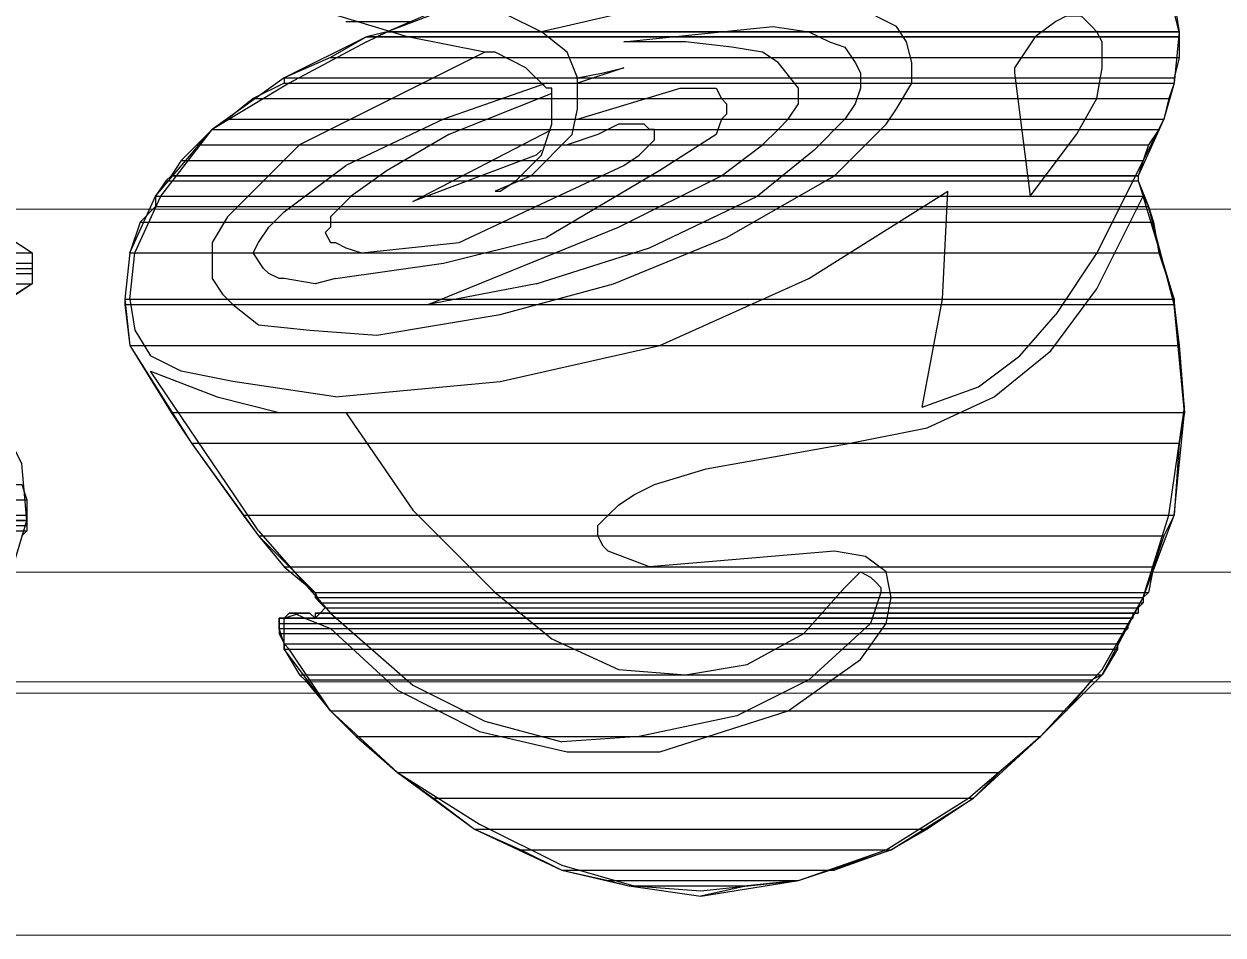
# Model space of a CAD drawing. Header units: millimetres. Extents: x 210628 to 232146, y -111309 to -91563.
# Drawn here: x 217866.45 to 217916.02, y -106409.96 to -106372.3 of the extents above; entities that cross this region are included whole.
import ezdxf

# ---------------------------------------------------------------- set-up
doc = ezdxf.new("R2010")
doc.units = ezdxf.units.MM
for name, color, linetype, lineweight in [('ahsap gor', 24, 'Continuous', 20), ('demir-1', 103, 'Continuous', 20), ('KP', 167, 'Continuous', 30), ('t_görünüş', 45, 'Continuous', 25), ('t_tarama', 253, 'Continuous', 5), ('ölçü', 251, 'Continuous', 5)]:
    doc.layers.add(name, color=color, linetype=linetype, lineweight=lineweight)

# ---------------------------------------------------------------- blocks, each defined once
blk = doc.blocks.new('logolutabela')
at = {"layer": 't_görünüş'}
for points in [[(291.386, 35.182), (287.13, 36.034), (281.455, 37.735)], [(290.535, 38.303), (294.506, 36.317)], [(329.689, 36.317), (329.121, 38.586), (327.702, 40.573)], [(329.689, 36.317), (329.121, 38.586), (327.702, 40.573)], [(329.689, 36.317), (329.121, 38.586), (327.702, 40.573)], [(294.223, 39.438), (285.995, 36.317)], [(296.209, 30.642), (293.939, 28.373), (291.954, 27.522), (292.236, 27.522), (293.088, 28.089), (294.506, 29.507), (295.074, 31.21), (295.074, 33.196), (294.79, 33.196), (293.655, 34.331), (291.954, 35.182), (291.386, 35.182), (281.172, 30.075), (279.753, 28.657), (277.199, 26.103), (276.348, 24.684), (276.348, 22.698), (276.915, 21.847), (277.483, 21.279), (278.902, 20.145), (281.739, 19.861), (285.427, 19.578), (292.236, 20.713), (298.479, 22.414), (304.721, 24.968), (310.679, 28.373), (312.381, 30.075), (313.516, 31.21), (314.084, 32.061), (314.935, 33.48), (314.935, 34.615), (314.651, 35.75), (314.084, 36.601), (312.949, 37.169)], [(300.748, 37.735), (294.506, 36.317)], [(289.967, 38.019), (285.995, 36.317), (329.689, 36.317)], [(289.967, 38.019), (329.405, 38.019), (329.689, 36.317)], [(322.879, 36.885), (321.744, 36.034), (320.609, 34.331), (320.609, 34.047), (321.461, 27.238), (324.014, 30.642), (325.148, 32.629), (325.432, 34.331), (325.432, 35.75), (325.148, 36.317), (324.866, 36.601), (324.582, 36.885), (324.298, 37.169), (323.447, 37.169), (322.879, 36.885)], [(283.726, 36.885), (287.413, 36.885), (285.995, 36.317)], [(294.223, 22.414), (288.265, 21.279), (298.763, 25.536), (304.437, 28.373), (306.707, 30.075), (307.558, 30.926), (308.126, 31.493), (308.692, 32.345), (308.692, 33.196), (307.558, 34.615), (306.707, 35.182), (305.005, 35.466), (302.451, 35.75), (299.047, 35.75), (307.275, 36.601)], [(307.275, 36.601), (309.26, 36.317), (310.395, 35.75), (311.246, 35.466), (311.814, 34.615), (312.098, 34.047), (312.098, 33.196), (311.814, 32.345), (311.246, 31.493), (309.544, 29.791), (306.423, 27.238)], [(284.86, 36.034), (280.32, 33.764), (276.348, 30.926)], [(284.86, 36.034), (280.32, 33.764), (276.348, 30.926)], [(284.86, 35.75), (280.604, 33.48), (276.348, 30.926)], [(284.86, 36.034), (282.874, 34.899), (329.689, 34.899)], [(285.995, 36.317), (284.86, 36.034)], [(285.995, 36.317), (284.86, 36.034)], [(284.86, 35.75), (285.995, 36.317)], [(285.427, 36.034), (284.86, 36.034), (329.689, 36.034)], [(284.86, 36.034), (329.689, 36.034), (329.689, 34.899)], [(285.995, 36.317), (285.427, 36.034), (329.689, 36.034)], [(285.995, 36.317), (329.689, 36.317), (329.689, 36.034)], [(296.493, 33.764), (295.925, 35.182), (294.506, 36.317)], [(329.689, 36.317), (329.405, 33.48), (328.837, 31.493), (325.148, 24.117), (322.879, 20.713)], [(329.689, 36.317), (329.405, 33.48), (328.837, 31.493), (327.419, 28.373), (327.419, 28.089), (327.986, 26.671)], [(329.689, 36.317), (329.405, 33.48), (328.837, 31.493), (327.419, 28.373), (327.419, 28.089), (327.986, 26.671)], [(282.874, 34.899), (280.32, 33.764), (329.405, 33.764)], [(282.874, 34.899), (329.689, 34.899), (329.405, 33.764)], [(280.32, 33.764), (280.32, 33.48), (329.405, 33.48)], [(280.32, 33.764), (329.405, 33.764), (329.405, 33.48)], [(296.209, 30.642), (296.493, 32.061), (296.493, 33.764)], [(296.493, 33.764), (297.912, 34.047), (299.047, 34.331), (296.493, 33.48)], [(280.32, 33.48), (278.618, 32.629), (329.121, 32.629)], [(280.32, 33.48), (329.405, 33.48), (329.121, 32.629)], [(294.79, 33.48), (289.116, 31.493), (283.726, 28.941)], [(296.493, 31.493), (302.167, 33.196), (304.153, 33.196), (304.437, 32.629), (304.721, 32.345), (304.721, 31.777), (304.437, 31.493), (304.153, 30.642), (301.032, 28.657), (294.79, 24.968)], [(278.618, 32.629), (277.199, 31.493), (328.837, 31.493)], [(278.618, 32.629), (329.121, 32.629), (328.837, 31.493)], [(295.074, 32.912), (289.4, 30.642), (285.995, 28.657), (284.008, 27.238), (283.442, 26.671), (282.874, 26.103), (282.874, 25.536), (282.59, 25.252), (282.874, 24.684), (283.158, 24.684), (283.726, 24.4), (284.576, 24.117), (289.967, 24.684), (294.79, 26.954), (299.047, 28.941), (299.898, 29.507), (300.464, 30.075), (300.748, 30.359), (300.748, 30.926), (300.464, 30.926), (300.182, 31.21), (298.763, 31.21), (297.628, 30.642), (295.925, 30.075)], [(277.199, 31.493), (276.348, 30.926), (328.554, 30.926)], [(277.199, 31.493), (328.837, 31.493), (328.554, 30.926)], [(271.809, 24.117), (273.227, 27.238), (276.348, 30.926)], [(271.809, 24.117), (273.227, 27.238), (276.348, 30.926)], [(271.809, 21.563), (272.092, 24.117), (273.511, 27.238), (276.348, 30.926)], [(276.348, 30.926), (275.496, 30.075), (327.986, 30.075)], [(276.348, 30.926), (328.554, 30.926), (327.986, 30.075)], [(294.506, 29.791), (294.223, 29.507), (287.413, 26.954), (295.074, 30.926)], [(250.53, 25.819), (253.65, 27.806), (256.488, 29.507), (257.339, 30.075), (266.418, 24.117), (266.418, 22.414), (261.027, 19.01), (261.31, 18.726), (262.729, 17.591), (264.716, 14.754), (265.851, 12.485)], [(275.496, 30.075), (274.646, 29.223), (327.702, 29.223)], [(275.496, 30.075), (327.986, 30.075), (327.702, 29.223)], [(274.646, 29.223), (274.079, 28.373), (327.419, 28.373)], [(274.646, 29.223), (327.702, 29.223), (327.419, 28.373)], [(283.158, 22.698), (282.023, 22.414), (280.32, 22.698), (280.037, 22.698), (279.469, 22.982), (279.185, 23.266), (278.618, 24.117), (278.902, 24.684), (279.469, 25.536), (280.32, 26.387), (283.726, 28.941)], [(273.795, 28.089), (273.227, 27.238), (327.702, 27.238)], [(274.079, 28.373), (273.795, 28.089), (327.419, 28.089)], [(273.795, 28.089), (327.419, 28.089), (327.702, 27.238)], [(274.079, 28.373), (327.419, 28.373), (327.419, 28.089)], [(273.227, 27.238), (273.227, 26.671), (327.986, 26.671)], [(273.227, 27.238), (327.702, 27.238), (327.986, 26.671)], [(282.874, -1.135), (280.604, 2.27), (280.32, 2.554), (280.32, 3.973), (280.604, 4.257), (280.888, 4.257), (281.455, 3.973), (282.874, 3.405), (286.562, 0), (291.102, -2.27), (295.925, -3.405), (301.032, -3.405), (308.126, -1.135), (312.098, 1.703), (313.516, 3.689), (313.8, 5.107), (313.516, 6.526), (312.381, 7.377), (310.679, 7.661), (300.464, 6.809), (298.195, 7.661), (297.912, 7.944), (297.628, 8.512), (297.628, 9.08), (298.195, 9.647), (298.763, 10.214), (299.614, 10.782), (300.748, 11.35), (303.586, 12.201), (311.53, 13.619), (315.786, 14.47), (319.474, 16.173), (322.596, 18.726), (325.148, 22.13), (327.702, 27.238)], [(283.158, 16.173), (292.236, 17.024), (301.032, 19.01), (309.26, 22.698), (316.92, 27.522)], [(294.223, 22.414), (300.464, 24.4), (306.423, 27.238)], [(315.503, 15.605), (316.638, 21.563), (316.92, 27.522)], [(329.121, 9.647), (329.972, 15.605), (329.405, 21.563), (327.702, 27.238)], [(273.227, 26.671), (272.376, 25.819), (328.27, 25.819)], [(273.227, 26.671), (327.986, 26.671), (328.27, 25.819)], [(329.405, 9.647), (329.972, 15.321), (329.405, 21.279), (327.986, 26.671)], [(329.405, 9.647), (329.972, 15.321), (329.405, 21.279), (327.986, 26.671)], [(272.376, 25.819), (271.809, 24.117), (328.554, 24.117)], [(272.376, 25.819), (328.27, 25.819), (328.554, 24.117)], [(211.375, 25.252), (211.375, 24.117), (266.418, 24.117)], [(211.375, 25.252), (264.716, 25.252), (266.418, 24.117)], [(283.158, 22.698), (289.116, 23.549), (294.79, 24.968)], [(211.375, 24.117), (211.375, 23.549), (266.418, 23.549)], [(211.375, 24.117), (266.418, 24.117), (266.418, 23.549)], [(271.809, 24.117), (271.525, 21.563), (329.405, 21.563)], [(271.809, 24.117), (271.525, 21.563), (271.809, 19.01)], [(271.809, 24.117), (271.525, 21.563), (271.809, 19.01)], [(271.809, 24.117), (328.554, 24.117), (329.405, 21.563)], [(211.375, 23.549), (211.375, 23.266), (266.418, 23.266)], [(211.375, 23.549), (266.418, 23.549), (266.418, 23.266)], [(211.375, 23.266), (211.375, 22.982), (266.418, 22.982)], [(211.375, 23.266), (266.418, 23.266), (266.418, 22.982)], [(211.375, 22.982), (211.375, 22.414), (266.418, 22.414)], [(211.375, 22.982), (266.418, 22.982), (266.418, 22.414)], [(211.375, 22.414), (266.418, 22.414), (263.864, 20.713)], [(271.525, 21.563), (271.525, 21.279), (329.405, 21.279)], [(271.525, 21.563), (329.405, 21.563), (329.405, 21.279)], [(271.525, 21.279), (271.809, 19.01), (329.689, 19.01)], [(271.525, 21.279), (329.405, 21.279), (329.689, 19.01)], [(271.809, 21.563), (272.092, 19.861), (272.944, 18.443)], [(315.503, 15.605), (318.623, 16.74), (320.893, 18.443), (322.879, 20.713)], [(271.809, 19.01), (274.079, 15.321), (329.972, 15.321)], [(271.809, 19.01), (329.689, 19.01), (329.972, 15.321)], [(271.809, 19.01), (275.214, 13.619), (278.902, 8.512)], [(271.809, 19.01), (275.214, 13.619), (278.902, 8.512)], [(283.158, 16.173), (277.483, 17.024), (274.646, 17.591), (272.944, 18.443)], [(278.902, 8.796), (272.944, 17.591), (276.632, 16.173), (280.037, 15.321), (283.726, 15.321)], [(274.079, 15.321), (275.214, 13.619), (329.689, 13.619)], [(274.079, 15.321), (329.972, 15.321), (329.689, 13.619)], [(283.726, 15.321), (287.413, 9.931), (291.954, 5.391), (295.074, 2.838), (298.763, 1.135), (302.451, 0.851), (305.856, 1.419), (308.976, 3.121), (311.246, 5.674), (312.098, 6.526), (312.665, 6.242), (312.949, 5.958), (313.233, 5.674), (313.233, 5.391), (312.665, 3.689), (309.26, 0.568), (305.288, -1.419), (299.898, -2.554), (295.641, -2.837)], [(275.214, 13.619), (278.05, 9.647), (329.405, 9.647)], [(275.214, 13.619), (329.689, 13.619), (329.405, 9.647)], [(265.283, 6.526), (266.134, 9.363), (265.851, 12.485)], [(144.133, 11.35), (143.849, 10.498), (266.134, 10.498)], [(144.133, 11.35), (265.851, 11.35), (266.134, 10.498)], [(143.849, 10.498), (143.565, 9.647), (266.134, 9.647)], [(143.849, 10.498), (266.134, 10.498), (266.134, 9.647)], [(143.565, 9.363), (143.281, 9.08), (266.134, 9.08)], [(143.565, 9.647), (143.565, 9.363), (266.134, 9.363)], [(143.565, 9.647), (266.134, 9.647), (266.134, 9.363)], [(143.565, 9.363), (266.134, 9.363), (266.134, 9.08)], [(278.05, 9.647), (278.902, 8.512), (328.837, 8.512)], [(278.05, 9.647), (329.405, 9.647), (328.837, 8.512)], [(322.028, -2.554), (325.432, 0.851), (327.702, 5.107), (329.405, 9.647)], [(322.028, -2.554), (325.432, 1.135), (327.702, 5.107), (329.121, 9.647)], [(322.028, -2.554), (325.432, 0.851), (327.702, 5.107), (329.405, 9.647)], [(158.319, 9.08), (158.602, 8.796), (266.134, 8.796)], [(158.319, 9.08), (266.134, 9.08), (266.134, 8.796)], [(158.602, 8.796), (266.134, 8.796), (265.851, 8.512)], [(278.902, 8.796), (282.874, 4.257), (287.413, 0.284)], [(278.902, 8.512), (280.32, 6.809), (328.27, 6.809)], [(278.902, 8.512), (328.837, 8.512), (328.27, 6.809)], [(282.874, -1.135), (280.32, 2.27), (280.32, 2.554), (280.037, 3.405), (280.037, 3.973), (280.32, 3.973), (281.172, 4.257), (281.739, 4.257), (282.023, 3.973), (282.307, 4.257), (282.59, 4.539), (282.307, 4.823), (282.023, 5.391), (278.902, 8.512)], [(282.874, -1.135), (280.32, 2.27), (280.32, 2.554), (280.037, 3.405), (280.037, 3.973), (280.32, 3.973), (281.172, 4.257), (281.739, 4.257), (282.023, 3.973), (282.307, 4.257), (282.59, 4.539), (282.307, 4.823), (282.023, 5.391), (278.902, 8.512)], [(280.32, 6.809), (282.023, 5.391), (327.986, 5.391)], [(280.32, 6.809), (328.27, 6.809), (327.986, 5.391)], [(282.023, 5.391), (282.023, 5.107), (327.702, 5.107)], [(282.023, 5.391), (327.986, 5.391), (327.702, 5.107)], [(282.023, 5.107), (282.307, 4.823), (327.702, 4.823)], [(282.023, 5.107), (327.702, 5.107), (327.702, 4.823)], [(282.307, 4.823), (282.59, 4.539), (327.419, 4.539)], [(282.307, 4.823), (327.702, 4.823), (327.419, 4.539)], [(280.32, 3.973), (280.037, 3.973), (327.135, 3.973)], [(280.037, 3.973), (280.037, 3.689), (326.851, 3.689)], [(280.037, 3.973), (327.135, 3.973), (326.851, 3.689)], [(280.604, 4.257), (280.32, 3.973), (282.023, 3.973)], [(281.172, 4.257), (280.604, 4.257), (281.455, 4.257)], [(280.604, 4.257), (281.739, 4.257)], [(280.604, 4.257), (281.739, 4.257), (282.023, 3.973)], [(282.307, 4.257), (282.023, 4.257), (327.135, 4.257)], [(282.023, 4.257), (282.023, 3.973), (327.135, 3.973)], [(282.023, 4.257), (327.135, 4.257), (327.135, 3.973)], [(282.59, 4.539), (282.307, 4.257), (327.419, 4.257)], [(282.307, 4.257), (327.419, 4.257), (327.135, 4.257)], [(282.59, 4.539), (327.419, 4.539), (327.419, 4.257)], [(280.037, 3.689), (280.037, 3.405), (326.851, 3.405)], [(280.037, 3.689), (326.851, 3.689), (326.851, 3.405)], [(280.037, 3.405), (280.037, 3.121), (326.567, 3.121)], [(280.037, 3.405), (326.851, 3.405), (326.567, 3.121)], [(280.037, 3.121), (280.32, 2.554), (326.284, 2.554)], [(280.037, 3.121), (326.567, 3.121), (326.284, 2.554)], [(280.32, 2.554), (280.32, 2.27), (326.284, 2.27)], [(280.32, 2.554), (326.284, 2.554), (326.284, 2.27)], [(280.32, 2.27), (281.172, 0.851), (325.432, 0.851)], [(280.32, 2.27), (326.284, 2.27), (325.432, 0.851)], [(281.172, 0.851), (281.455, 0.568), (324.866, 0.568)], [(281.172, 0.851), (325.432, 0.851), (324.866, 0.568)], [(281.455, 0.568), (282.874, -1.135), (323.447, -1.135)], [(281.455, 0.568), (324.866, 0.568), (323.447, -1.135)], [(287.413, 0.284), (291.386, -1.702), (295.641, -2.837)], [(282.874, -1.135), (284.292, -2.554), (322.028, -2.554)], [(282.874, -1.135), (323.447, -1.135), (322.028, -2.554)], [(282.874, -1.135), (286.562, -4.539), (290.819, -7.66), (295.641, -9.93)], [(282.874, -1.135), (286.562, -4.539), (291.102, -7.377), (295.641, -9.647)], [(282.874, -1.135), (286.562, -4.539), (290.819, -7.66), (295.641, -9.93)], [(284.292, -2.554), (286.562, -4.539), (319.758, -4.539)], [(284.292, -2.554), (322.028, -2.554), (319.758, -4.539)], [(303.302, -11.349), (308.692, -10.498), (313.8, -8.795), (318.339, -5.958), (322.028, -2.554)], [(303.302, -11.066), (308.692, -10.498), (313.516, -8.795), (318.055, -5.958), (322.028, -2.554)], [(303.302, -11.349), (308.692, -10.498), (313.8, -8.795), (318.339, -5.958), (322.028, -2.554)], [(286.562, -4.539), (288.548, -5.958), (318.339, -5.958)], [(286.562, -4.539), (319.758, -4.539), (318.339, -5.958)], [(288.548, -5.958), (290.819, -7.66), (315.786, -7.66)], [(288.548, -5.958), (318.339, -5.958), (315.786, -7.66)], [(290.819, -7.66), (293.371, -8.795), (313.8, -8.795)], [(290.819, -7.66), (315.786, -7.66), (313.8, -8.795)], [(293.371, -8.795), (295.641, -9.93), (310.679, -9.93)], [(293.371, -8.795), (313.8, -8.795), (310.679, -9.93)], [(295.641, -9.647), (299.614, -10.782), (303.302, -11.066)], [(295.641, -9.93), (298.195, -10.498), (308.692, -10.498)], [(295.641, -9.93), (299.33, -10.782), (303.302, -11.349)], [(295.641, -9.93), (299.33, -10.782), (303.302, -11.349)], [(298.195, -10.498), (299.33, -10.782), (305.856, -10.782)], [(298.195, -10.498), (308.692, -10.498), (305.856, -10.782)], [(299.33, -10.782), (305.856, -10.782), (303.302, -11.349)]]:
    blk.add_lwpolyline(points, dxfattribs=at)
for points in [[(285.427, 36.034), (285.427, 36.034), (329.689, 36.034), (329.689, 36.034), (329.689, 36.034), (285.427, 36.034), (285.427, 36.034)], [(285.995, 36.317), (285.995, 36.317), (329.689, 36.317), (329.689, 36.317), (329.689, 36.317), (285.995, 36.317), (285.995, 36.317)], [(285.995, 36.317), (285.995, 36.317), (329.689, 36.317), (329.689, 36.317), (329.689, 36.317), (285.995, 36.317), (285.995, 36.317)], [(274.079, 28.373), (274.079, 28.373), (327.419, 28.373), (327.419, 28.373), (327.419, 28.373), (274.079, 28.373), (274.079, 28.373)], [(274.079, 28.373), (274.079, 28.373), (327.419, 28.373), (327.419, 28.373), (327.419, 28.373), (274.079, 28.373), (274.079, 28.373)], [(143.565, 9.363), (143.565, 9.363), (266.134, 9.363), (266.134, 9.363), (266.134, 9.363), (143.565, 9.363), (143.565, 9.363)], [(143.565, 9.363), (143.565, 9.363), (266.134, 9.363), (266.134, 9.363), (266.134, 9.363), (143.565, 9.363), (143.565, 9.363)], [(280.32, 3.973), (280.32, 3.973), (327.135, 3.973), (327.135, 3.973), (327.135, 3.973), (280.32, 3.973), (280.32, 3.973)], [(280.32, 3.973), (280.32, 3.973), (327.135, 3.973), (327.135, 3.973), (327.135, 3.973), (280.32, 3.973), (280.32, 3.973)], [(280.32, 3.973), (280.32, 3.973), (327.135, 3.973), (327.135, 3.973), (327.135, 3.973), (280.32, 3.973), (280.32, 3.973)], [(280.32, 3.973), (280.32, 3.973), (327.135, 3.973), (327.135, 3.973), (327.135, 3.973), (280.32, 3.973), (280.32, 3.973)], [(280.32, 3.973), (280.32, 3.973), (327.135, 3.973), (327.135, 3.973), (327.135, 3.973), (280.32, 3.973), (280.32, 3.973)], [(280.604, 4.257), (280.604, 4.257), (281.455, 4.257), (281.455, 4.257), (281.455, 4.257), (280.604, 4.257), (280.604, 4.257)], [(280.604, 4.257), (280.604, 4.257), (281.455, 4.257), (281.455, 4.257), (281.455, 4.257), (280.604, 4.257), (280.604, 4.257)], [(280.604, 4.257), (280.604, 4.257), (281.455, 4.257), (281.455, 4.257), (281.455, 4.257), (280.604, 4.257), (280.604, 4.257)], [(280.604, 4.257), (280.604, 4.257), (281.455, 4.257), (281.455, 4.257), (281.455, 4.257), (280.604, 4.257), (280.604, 4.257)], [(280.604, 4.257), (280.604, 4.257), (281.739, 4.257), (281.739, 4.257), (281.739, 4.257), (280.604, 4.257), (280.604, 4.257)], [(282.307, 4.257), (282.307, 4.257), (327.419, 4.257), (327.419, 4.257), (327.419, 4.257), (282.307, 4.257), (282.307, 4.257)], [(282.307, 4.257), (282.307, 4.257), (327.419, 4.257), (327.419, 4.257), (327.419, 4.257), (282.307, 4.257), (282.307, 4.257)], [(282.307, 4.257), (282.307, 4.257), (327.419, 4.257), (327.419, 4.257), (327.419, 4.257), (282.307, 4.257), (282.307, 4.257)], [(282.307, 4.257), (282.307, 4.257), (327.419, 4.257), (327.419, 4.257), (327.419, 4.257), (282.307, 4.257), (282.307, 4.257)], [(282.307, 4.257), (282.307, 4.257), (327.419, 4.257), (327.419, 4.257), (327.419, 4.257), (282.307, 4.257), (282.307, 4.257)], [(282.307, 4.257), (282.307, 4.257), (327.419, 4.257), (327.419, 4.257), (327.419, 4.257), (282.307, 4.257), (282.307, 4.257)]]:
    blk.add_open_spline(points, degree=3, knots=[0, 0, 0, 0, 1, 1, 1, 2, 2, 2, 2], dxfattribs=at)
blk = doc.blocks.new('SDG')
at = {"layer": 'ölçü'}
blk.add_line((243190.241, -106552.133, 0.002), (242801.859, -106552.133, 0.002), dxfattribs=at)
at = {"layer": 't_tarama', "linetype": 'Continuous', "xscale": 0.7495488, "yscale": 0.7495488, "zscale": 0.7495488}
blk.add_blockref('logolutabela', (242813.878, -106552.482, 0.002), dxfattribs=at)

msp = doc.modelspace()

# ---------------------------------------------------------------- linework, layer by layer
at = {"layer": 'ahsap gor'}
for p, q in [((217729.058, -106379.961, 0.002), (217971.055, -106379.961, 0.002)), ((217729.058, -106394.961, 0.002), (217971.055, -106394.961, 0.002)), ((217729.058, -106409.961, 0.002), (217971.055, -106409.961, 0.002))]:
    msp.add_line(p, q, dxfattribs=at)
at = {"layer": 'demir-1', "elevation": 0.002}
msp.add_lwpolyline([(217646.011, -106399.961), (218046.787, -106399.961), (218046.787, -106409.961), (217646.011, -106409.961)], close=True, dxfattribs=at)

# ---------------------------------------------------------------- block references
at = {"layer": 'KP', "lineweight": 100}
msp.add_blockref('SDG', (-25146.784, 152.639, -0.002), dxfattribs=at)

doc.saveas('drawing.dxf')
